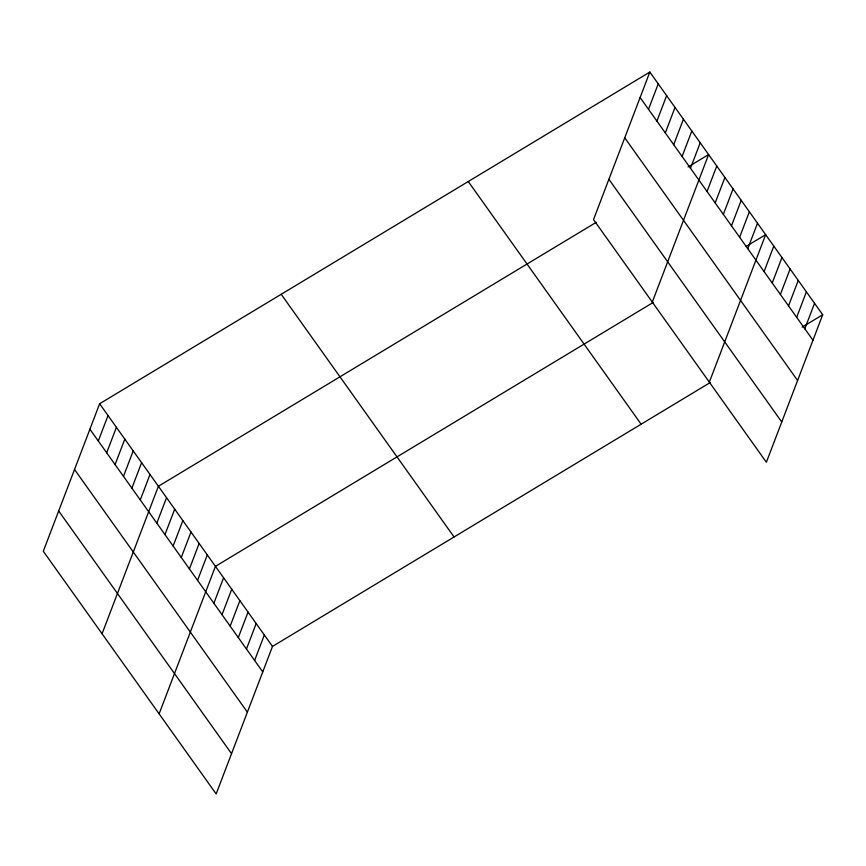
<?xml version="1.0" encoding="UTF-8"?>
<svg xmlns="http://www.w3.org/2000/svg" width="866" height="866" viewBox="0 0 866 866"><rect width="100%" height="100%" fill="white"/><g stroke="black" fill="none" stroke-linecap="round" stroke-linejoin="round"><path stroke-width="1.3" d="M649.836 72.062L593.513 219.574L766.378 462.249L822.7 314.748L649.836 72.062L99.622 403.751L43.3 551.252L216.164 793.938L272.487 646.426L710.304 382.501M98.302 441L108.023 415.539M106.691 452.788L116.423 427.317M115.091 464.577L124.812 439.105M123.481 476.365L133.212 450.894M131.881 488.153L141.602 462.682M140.281 499.942L150.002 474.471M102.069 633.76L158.402 486.259L596.209 222.335M156.822 523.172L166.553 497.701M164.973 534.603L174.694 509.143M173.124 546.045L182.845 520.585M181.275 557.487L190.996 532.016M189.416 568.93L199.148 543.458M197.567 580.372L207.299 554.9M159.117 713.844L215.439 566.342L653.256 302.418M213.87 603.256L223.59 577.784M222.021 614.698L231.742 589.226M230.161 626.129L239.893 600.668M238.312 637.571L248.044 612.1M246.464 649.013L256.184 623.542M254.615 660.455L264.336 634.984M648.515 109.322L658.236 83.85M656.904 121.11L666.636 95.639M665.305 132.899L675.025 107.427M673.694 144.687L683.426 119.216M682.094 156.475L691.826 131.004M690.494 168.264L700.215 142.793M652.282 302.082L708.615 154.581L688.08 166.954M707.035 191.483L716.767 166.023M715.186 202.925L724.907 177.465M723.337 214.367L733.058 188.896M731.489 225.809L741.209 200.338M739.629 237.252L749.361 211.78M747.78 248.694L757.512 223.222M709.33 382.166L765.652 234.664L746.2 246.388M764.083 271.578L773.803 246.106M772.234 283.009L781.955 257.548M780.374 294.451L790.106 268.99M788.525 305.893L798.257 280.422M796.677 317.335L806.398 291.864M804.828 328.777L814.549 303.306M802.165 327.132L822.7 314.748M640.115 97.533L812.979 340.219M624.732 137.813L797.597 380.488M608.895 179.305L781.749 421.98M468.268 181.524L641.132 424.199M281.201 294.288L454.055 536.974M99.622 403.751L272.487 646.426M89.902 429.211L262.766 671.897M74.519 469.491L247.384 712.166M58.682 510.983L231.536 753.658"/></g></svg>
